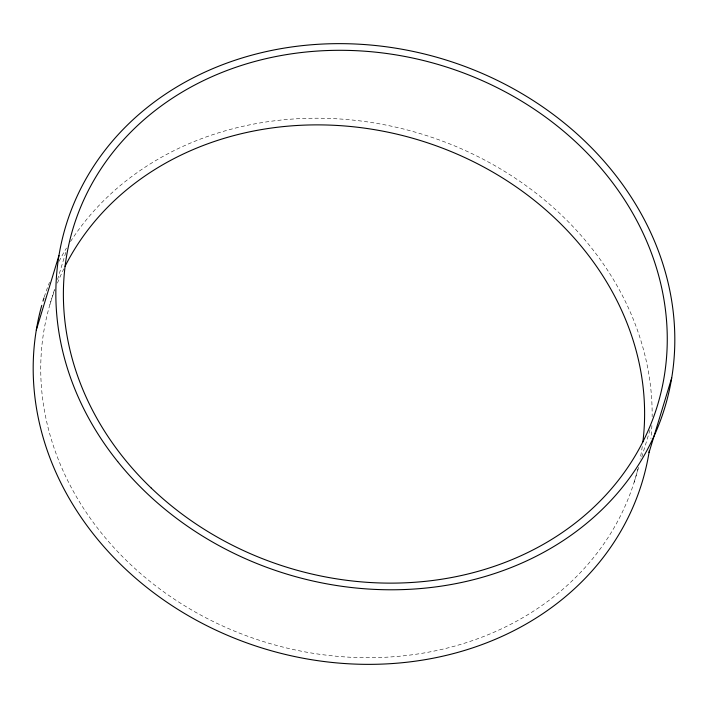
<?xml version="1.0" encoding="UTF-8"?>
<svg xmlns="http://www.w3.org/2000/svg" width="708" height="708" viewBox="0 0 708 708"><rect width="100%" height="100%" fill="white"/><g stroke="black" fill="none" stroke-linecap="round" stroke-linejoin="round"><path stroke-width="0.53" stroke-dasharray="3.54 2.66" d="M49.879 304.723L54.985 287.917M57.543 279.518L66.534 249.924M634.129 482.236L638.651 467.342M641.784 457.023L650.086 429.712M637.855 469.006A305.316 262.526 16.9 0 1 265.332 642.165A305.316 262.526 16.9 0 1 54.773 289.935M57.428 283.094A305.316 262.526 16.9 0 1 63.8 268.845M642.271 446.5A305.316 262.526 16.9 0 1 640.076 459.165M44.303 296.882A312.954 269.093 16.9 0 1 49.525 282.306M59.065 261.332A312.954 269.093 16.9 0 1 66.472 248.048M70.526 241.534A312.954 269.093 16.9 0 1 420.065 133.564A312.954 269.093 16.9 0 1 652.148 416.72M651.891 425.517A312.954 269.093 16.9 0 1 650.909 438.597"/><path stroke-width="1.06" d="M36.303 330.043L58.959 255.473M649.041 452.527L671.697 377.957M65.03 266.376A305.316 262.526 16.9 0 1 418.986 140.096A305.316 262.526 16.9 0 1 642.873 441.942M649.378 450.412A312.954 269.093 16.9 0 1 285.731 654.528A312.954 269.093 16.9 0 1 41.763 305.36M42.993 301.112A312.954 269.093 16.9 0 1 43.967 297.935M117.705 461.581A312.954 269.093 16.9 0 0 649.917 444.748A312.954 269.093 16.9 0 0 328.37 43.816A312.954 269.093 16.9 0 0 117.705 461.581M151.3 488.104A305.316 262.526 16.9 0 0 656.785 407.658A305.316 262.526 16.9 0 0 287.899 54.383A305.316 262.526 16.9 0 0 151.3 488.104"/></g></svg>
